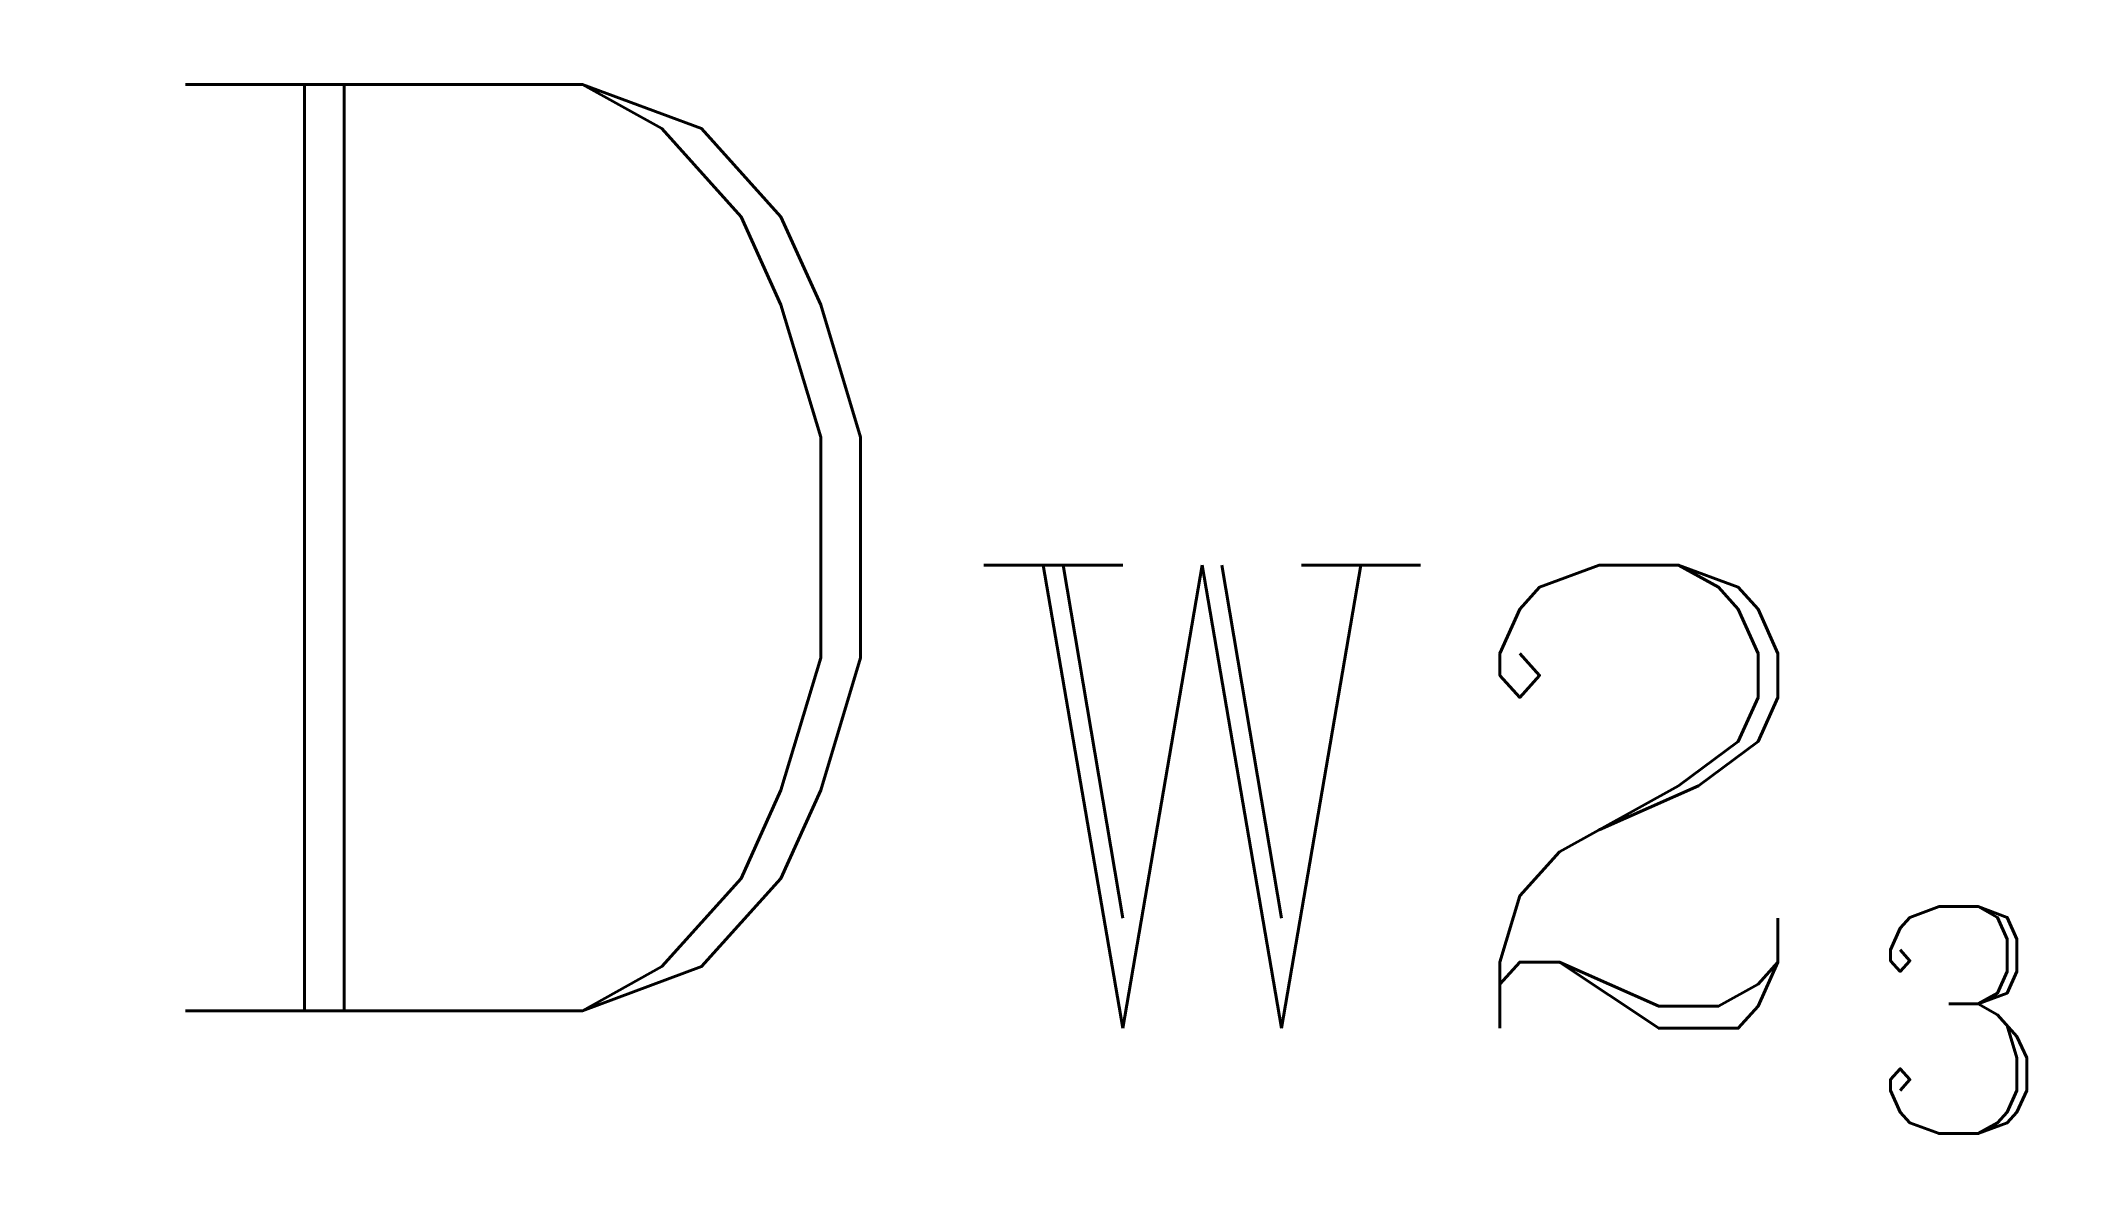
# Model space of a CAD drawing. Header units: inches. Extents: x -16.2 to 28.3, y 4.1 to 29.1.
import ezdxf

# ---------------------------------------------------------------- set-up
doc = ezdxf.new("R2010")
doc.units = ezdxf.units.IN
doc.header["$LTSCALE"] = 48
doc.header["$MEASUREMENT"] = 0
doc.styles.add('FSL12-1', font='complex.shx')

msp = doc.modelspace()

# ---------------------------------------------------------------- wipeouts: each hides what was drawn before it
msp.add_wipeout([(-16.165, 29.102), (28.335, 29.102), (28.335, 4.102), (-16.165, 4.102)])

# ---------------------------------------------------------------- next in the draw order: texts
at = {"linetype": 'Continuous', "attachment_point": 1, "style": 'FSL12-1'}
for s, insert, char_height, width in [('D', (-14.723, 28.132), 20.4, 91.8), ('W2', (4.166, 17.545), 10.2, 66.9375), ('3', (23.924, 10.025), 5, 66.9375)]:
    msp.add_mtext(s, dxfattribs=dict(at, insert=insert, char_height=char_height, width=width))

doc.saveas('drawing.dxf')
